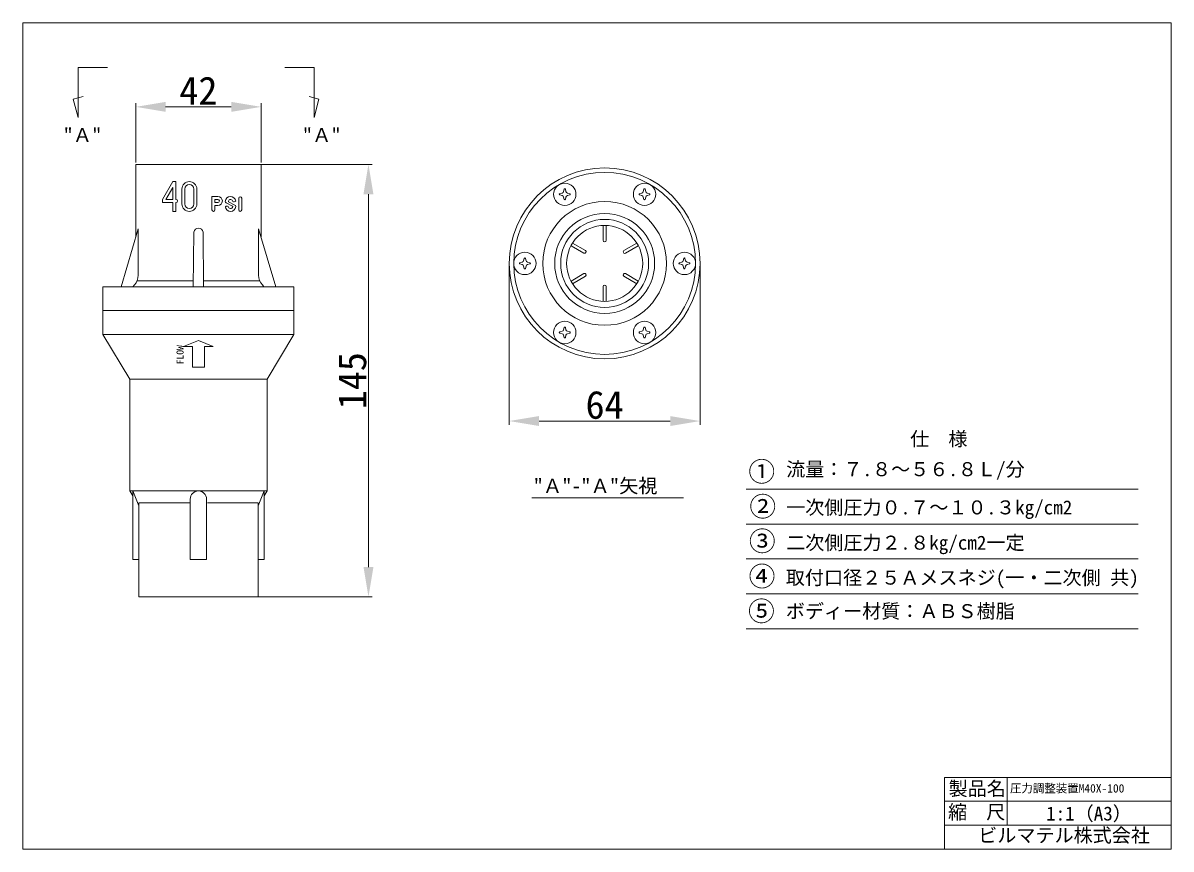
# Model space of a CAD drawing. Units: millimetres on the paper. Extents: x -192 to 192, y -138 to 138.
import ezdxf
from ezdxf.enums import TextEntityAlignment as Align

# ---------------------------------------------------------------- set-up
doc = ezdxf.new("R2010")
doc.units = ezdxf.units.MM
doc.layers.add('0-0_0', color=7, linetype='Continuous', lineweight=18)
doc.layers.add('0-3_TEXT', color=7, linetype='Continuous')
doc.styles.add('ＭＳ ゴシック', font='')
doc.styles.get('ＭＳ ゴシック').set_extended_font_data('MS Gothic')

msp = doc.modelspace()

# ---------------------------------------------------------------- linework, layer by layer
at = {"layer": '0-0_0'}
for p, q in [((192.5, -138.5), (192.5, 138.5)), ((-154.661, 91.688), (-154.661, 111.615)), ((-144.661, 110.365), (-122.661, 110.365)), ((-112.661, 91.688), (-112.661, 111.615)), ((-154.661, 91.063), (-112.661, 91.063)), ((-154.661, 66.731), (-154.661, 91.063)), ((-121.335, 91.063), (-75.392, 91.063)), ((-112.661, 91.063), (-112.661, 66.731)), ((-142.194, 85.305), (-145.694, 79.305)), ((-141.194, 85.305), (-142.194, 85.305)), ((-141.194, 79.305), (-141.194, 85.305)), ((-142.194, 83.321), (-144.536, 79.305)), ((-142.194, 83.321), (-142.194, 79.305)), ((-139.194, 82.805), (-139.194, 77.805)), ((-138.194, 82.805), (-138.194, 77.805)), ((-135.194, 82.805), (-135.194, 77.805)), ((-134.194, 82.805), (-134.194, 77.805)), ((-76.642, 81.063), (-76.642, -43.937)), ((-145.694, 78.305), (-145.694, 79.305)), ((-142.194, 78.305), (-145.694, 78.305)), ((-142.194, 79.305), (-144.536, 79.305)), ((-142.194, 78.305), (-142.194, 75.305)), ((-127.14, 80.305), (-129.14, 80.305)), ((-129.14, 79.805), (-129.14, 80.305)), ((-129.14, 79.805), (-129.14, 75.805)), ((-127.14, 79.305), (-128.14, 79.305)), ((-128.14, 79.305), (-128.14, 78.305)), ((-127.14, 78.305), (-128.14, 78.305)), ((-127.14, 77.305), (-128.14, 77.305)), ((-128.14, 77.305), (-128.14, 75.805)), ((-122.252, 77.078), (-124.346, 78.172)), ((-121.433, 77.437), (-123.527, 78.531)), ((-120.141, 75.805), (-120.141, 79.738)), ((-119.141, 75.805), (-119.141, 79.738)), ((-113.46, 53.943), (-113.46, 69.42)), ((-113.46, 69.42), (-107.709, 50.063)), ((-135.411, 50.063), (-135.222, 68.399)), ((-131.911, 50.063), (-132.101, 68.399)), ((-29.434, 57.252), (-29.434, 3.765)), ((34.566, 57.252), (34.566, 3.765)), ((-165.661, 50.063), (-101.661, 50.063)), ((-165.661, 42.063), (-165.661, 50.063)), ((-155.101, 50.649), (-155.614, 50.063)), ((-154.229, 52.063), (-135.391, 52.063)), ((-113.094, 52.063), (-131.932, 52.063)), ((-112.222, 50.649), (-111.709, 50.063)), ((-101.661, 50.063), (-101.661, 42.063)), ((-19.434, 5.015), (24.566, 5.015)), ((49.985, -17.816), (181.489, -17.816)), ((-21.906, -20.694), (29.005, -20.694)), ((49.985, -29.521), (181.489, -29.521)), ((49.985, -41.227), (181.489, -41.227)), ((49.985, -52.933), (181.489, -52.933)), ((-121.335, -53.937), (-75.392, -53.937)), ((49.985, -64.639), (181.489, -64.639)), ((49.985, -64.639), (181.489, -64.639)), ((116.5, -114.5), (192.5, -114.5)), ((116.5, -138.5), (116.5, -114.5)), ((137.5, -130.5), (137.5, -114.5)), ((116.5, -122.5), (192.5, -122.5)), ((116.5, -130.5), (192.5, -130.5)), ((116.5, -130.5), (192.5, -130.5)), ((-192.5, -138.5), (192.5, -138.5))]:
    msp.add_line(p, q, dxfattribs=at)
at = {"layer": '0-0_0', "color": 5}
for p, q in [((-12.499, 81.233), (-11.712, 81.455)), ((-12.499, 80.853), (-11.712, 80.631)), ((-10.999, 82.733), (-11.221, 81.946)), ((-10.619, 82.733), (-10.397, 81.946)), ((-9.119, 81.233), (-9.906, 81.455)), ((-9.119, 80.853), (-9.906, 80.631)), ((14.251, 81.233), (15.038, 81.455)), ((14.251, 80.853), (15.038, 80.631)), ((15.751, 82.733), (15.529, 81.946)), ((16.131, 82.733), (16.353, 81.946)), ((17.631, 81.233), (16.844, 81.455)), ((17.631, 80.853), (16.844, 80.631)), ((-10.999, 79.353), (-11.221, 80.14)), ((-10.619, 79.353), (-10.397, 80.14)), ((15.751, 79.353), (15.529, 80.14)), ((16.131, 79.353), (16.353, 80.14)), ((-25.874, 58.067), (-25.087, 58.289)), ((-24.374, 59.567), (-24.596, 58.78)), ((-23.994, 59.567), (-23.772, 58.78)), ((-22.494, 58.067), (-23.281, 58.289)), ((27.626, 58.067), (28.413, 58.289)), ((29.126, 59.567), (28.904, 58.78)), ((29.506, 59.567), (29.728, 58.78)), ((31.006, 58.067), (30.219, 58.289)), ((-25.874, 57.687), (-25.087, 57.465)), ((-24.374, 56.187), (-24.596, 56.974)), ((-23.994, 56.187), (-23.772, 56.974)), ((-22.494, 57.687), (-23.281, 57.465)), ((27.626, 57.687), (28.413, 57.465)), ((29.126, 56.187), (28.904, 56.974)), ((29.506, 56.187), (29.728, 56.974)), ((31.006, 57.687), (30.219, 57.465)), ((-12.499, 34.901), (-11.712, 35.123)), ((-10.999, 36.401), (-11.221, 35.614)), ((-10.619, 36.401), (-10.397, 35.614)), ((-9.119, 34.901), (-9.906, 35.123)), ((14.251, 34.901), (15.038, 35.123)), ((15.751, 36.401), (15.529, 35.614)), ((16.131, 36.401), (16.353, 35.614)), ((17.631, 34.901), (16.844, 35.123)), ((-12.499, 34.52), (-11.712, 34.298)), ((-10.999, 33.02), (-11.221, 33.807)), ((-10.619, 33.02), (-10.397, 33.807)), ((-9.119, 34.52), (-9.906, 34.298)), ((14.251, 34.52), (15.038, 34.298)), ((15.751, 33.02), (15.529, 33.807)), ((16.131, 33.02), (16.353, 33.807)), ((17.631, 34.52), (16.844, 34.298))]:
    msp.add_line(p, q, dxfattribs=at)
at = {"layer": '0-0_0', "color": 134}
for p, q in [((2.066, 70.617), (2.066, 65.617)), ((3.066, 70.617), (3.066, 65.617)), ((-8.717, 63.814), (-4.387, 61.314)), ((-8.217, 64.68), (-3.887, 62.18)), ((13.349, 64.68), (9.019, 62.18)), ((13.849, 63.814), (9.519, 61.314)), ((-8.717, 51.94), (-4.387, 54.44)), ((13.849, 51.94), (9.519, 54.44)), ((-8.217, 51.074), (-3.887, 53.574)), ((2.066, 45.137), (2.066, 50.137)), ((3.066, 45.137), (3.066, 50.137)), ((13.349, 51.074), (9.019, 53.574)), ((-165.661, 42.063), (-101.661, 42.063)), ((-165.661, 42.063), (-165.661, 34.063)), ((-101.661, 34.063), (-165.661, 34.063)), ((-101.661, 34.063), (-165.661, 34.063)), ((-156.661, 19.063), (-165.661, 34.063)), ((-133.661, 32.063), (-138.661, 30.063)), ((-135.661, 30.063), (-138.661, 30.063)), ((-135.661, 23.063), (-135.661, 30.063)), ((-131.661, 23.063), (-131.661, 30.063)), ((-135.661, 23.063), (-131.661, 23.063)), ((-156.661, -18.437), (-156.661, 19.063)), ((-156.661, -18.437), (-156.661, 19.063)), ((-156.661, 19.063), (-110.661, 19.063)), ((-110.661, 19.063), (-110.661, -18.437)), ((-156.661, -18.437), (-110.661, -18.437)), ((-155.661, -20.104), (-156.661, -18.437)), ((-155.661, -18.437), (-155.661, -41.437)), ((-155.661, -18.437), (-110.661, -18.437)), ((-155.661, -18.437), (-153.661, -23.437)), ((-111.661, -18.437), (-113.661, -23.437)), ((-111.661, -18.437), (-111.661, -41.437)), ((-153.661, -22.437), (-153.661, -41.437)), ((-153.661, -22.437), (-136.661, -22.437)), ((-136.411, -41.437), (-136.411, -21.187)), ((-130.911, -41.437), (-130.911, -21.187)), ((-130.661, -22.437), (-113.661, -22.437)), ((-113.661, -22.437), (-113.661, -53.937)), ((-113.661, -23.437), (-113.661, -41.437)), ((-155.661, -41.437), (-153.661, -41.437)), ((-153.661, -53.937), (-153.661, -41.437)), ((-136.411, -41.437), (-130.911, -41.437)), ((-111.661, -41.437), (-113.661, -41.437)), ((-153.661, -53.937), (-113.661, -53.937))]:
    msp.add_line(p, q, dxfattribs=at)
at = {"layer": '0-0_0'}
for points in [[(192.5, 138.5), (-192.5, 138.5), (-192.5, -138.5)], [(-164.163, 123.583), (-174.019, 123.583), (-174.019, 106.835), (-175.659, 112.954), (-172.341, 113.843)], [(-104.723, 123.583), (-94.867, 123.583), (-94.867, 106.835), (-93.227, 112.954), (-96.545, 113.843)], [(-142.194, 75.305), (-141.194, 75.305), (-141.194, 78.305)], [(-153.862, 53.943), (-153.862, 69.42), (-159.614, 50.063)]]:
    msp.add_lwpolyline(points, dxfattribs=at)
at = {"layer": '0-0_0', "color": 134}
for points in [[(-101.661, 42.063), (-101.661, 34.063), (-110.661, 19.063)], [(-131.661, 30.063), (-128.661, 30.063), (-133.661, 32.063)], [(-110.661, -18.437), (-111.661, -20.104), (-110.661, -18.437)]]:
    msp.add_lwpolyline(points, dxfattribs=at)
at = {"layer": '0-0_0'}
for centre, radius in [((2.566, 57.877), 32), ((2.566, 57.877), 30.5), ((-10.809, 81.043), 3.75), ((15.941, 81.043), 3.75), ((2.566, 57.877), 20.75), ((2.566, 57.877), 16.75), ((-24.184, 57.877), 3.75), ((29.316, 57.877), 3.75), ((-10.809, 34.711), 3.75), ((15.941, 34.711), 3.75)]:
    msp.add_circle(centre, radius, dxfattribs=at)
at = {"layer": '0-0_0', "color": 134}
for radius in [14.75, 12.75]:
    msp.add_circle((2.566, 57.877), radius, dxfattribs=at)
at = {"layer": '0-0_0'}
for centre, radius, start, end in [((-136.694, 82.805), 2.5, 0, 180), ((-136.694, 82.805), 1.5, 0, 180), ((-141.194, 78.805), 0.5, 270, 90), ((-136.694, 77.805), 2.5, 180, 0), ((-136.694, 77.805), 1.5, 180, 0), ((-127.14, 78.805), 1.5, 270, 90), ((-127.14, 78.805), 0.5, 270, 90), ((-124.155, 78.634), 0.5, 175.986, 247.572), ((-122.899, 78.546), 1.759, 7.651, 175.986), ((-124.073, 76.351), 0.772, 55.481, 136.254), ((-123.434, 78.708), 0.2, 163.089, 242.415), ((-122.899, 78.546), 0.759, 7.651, 163.089), ((-122.345, 76.901), 0.2, 343.017, 62.428), ((-121.706, 79.124), 0.649, 227.294, 328.008), ((-121.624, 76.975), 0.5, 355.919, 67.567), ((-119.641, 79.738), 0.5, 0, 180), ((-128.64, 75.805), 0.5, 180, 0), ((-122.88, 77.065), 1.76, 185.868, 355.919), ((-122.88, 77.065), 0.76, 185.868, 343.017), ((-119.641, 75.805), 0.5, 180, 0), ((-133.661, 68.065), 1.596, 12.085, 167.986), ((-158.862, 53.943), 5, 318.788, 0), ((-108.46, 53.943), 5, 180, 221.212)]:
    msp.add_arc(centre, radius, start, end, dxfattribs=at)
at = {"layer": '0-0_0', "color": 5}
for centre, radius, start, end in [((-12.438, 81.043), 0.2, 107.997, 252.003), ((-11.829, 82.063), 0.619, 280.862, 349.138), ((-10.809, 82.672), 0.2, 17.997, 162.003), ((-9.789, 82.063), 0.619, 190.862, 259.138), ((-9.181, 81.043), 0.2, 287.997, 72.003), ((14.312, 81.043), 0.2, 107.997, 252.003), ((14.921, 82.063), 0.619, 280.862, 349.138), ((15.941, 82.672), 0.2, 17.997, 162.003), ((16.961, 82.063), 0.619, 190.862, 259.138), ((17.569, 81.043), 0.2, 287.997, 72.003), ((-11.829, 80.023), 0.619, 10.862, 79.138), ((-10.809, 79.415), 0.2, 197.997, 342.003), ((-9.789, 80.023), 0.619, 100.862, 169.138), ((14.921, 80.023), 0.619, 10.862, 79.138), ((15.941, 79.415), 0.2, 197.997, 342.003), ((16.961, 80.023), 0.619, 100.862, 169.138), ((-25.813, 57.877), 0.2, 107.997, 252.003), ((-25.204, 58.897), 0.619, 280.862, 349.138), ((-24.184, 59.505), 0.2, 17.997, 162.003), ((-23.164, 58.897), 0.619, 190.862, 259.138), ((-22.556, 57.877), 0.2, 287.997, 72.003), ((27.687, 57.877), 0.2, 107.997, 252.003), ((28.296, 58.897), 0.619, 280.862, 349.138), ((29.316, 59.505), 0.2, 17.997, 162.003), ((30.336, 58.897), 0.619, 190.862, 259.138), ((30.944, 57.877), 0.2, 287.997, 72.003), ((-25.204, 56.857), 0.619, 10.862, 79.138), ((-24.184, 56.248), 0.2, 197.997, 342.003), ((-23.164, 56.857), 0.619, 100.862, 169.138), ((28.296, 56.857), 0.619, 10.862, 79.138), ((29.316, 56.248), 0.2, 197.997, 342.003), ((30.336, 56.857), 0.619, 100.862, 169.138), ((-12.438, 34.711), 0.2, 107.997, 252.003), ((-11.829, 35.731), 0.619, 280.862, 349.138), ((-10.809, 36.339), 0.2, 17.997, 162.003), ((-9.789, 35.731), 0.619, 190.862, 259.138), ((-9.181, 34.711), 0.2, 287.997, 72.003), ((14.312, 34.711), 0.2, 107.997, 252.003), ((14.921, 35.731), 0.619, 280.862, 349.138), ((15.941, 36.339), 0.2, 17.997, 162.003), ((16.961, 35.731), 0.619, 190.862, 259.138), ((17.569, 34.711), 0.2, 287.997, 72.003), ((-11.829, 33.691), 0.619, 10.862, 79.138), ((-10.809, 33.082), 0.2, 197.997, 342.003), ((-9.789, 33.691), 0.619, 100.862, 169.138), ((14.921, 33.691), 0.619, 10.862, 79.138), ((15.941, 33.082), 0.2, 197.997, 342.003), ((16.961, 33.691), 0.619, 100.862, 169.138)]:
    msp.add_arc(centre, radius, start, end, dxfattribs=at)
at = {"layer": '0-0_0', "color": 134}
for centre, radius, start, end in [((2.566, 65.627), 0.5, 180, 0), ((-4.137, 61.747), 0.5, 240, 60), ((9.269, 61.747), 0.5, 120, 300), ((-4.137, 54.007), 0.5, 300, 120), ((9.269, 54.007), 0.5, 60, 240), ((2.566, 50.127), 0.5, 0, 180), ((-133.661, -21.187), 2.75, 0, 180), ((-133.661, -21.187), 2.75, 0, 180)]:
    msp.add_arc(centre, radius, start, end, dxfattribs=at)
at = {"layer": '0-0_0'}
for points in [[(-144.661, 112.032), (-154.661, 110.365), (-144.661, 108.699)], [(-122.661, 112.032), (-112.661, 110.365), (-122.661, 108.699)], [(-78.308, 81.063), (-76.642, 91.063), (-74.975, 81.063)], [(-19.434, 6.682), (-29.434, 5.015), (-19.434, 3.348)], [(-19.434, 6.682), (-19.434, 6.682), (-19.434, 6.682)], [(24.566, 6.682), (34.566, 5.015), (24.566, 3.348)], [(-78.308, -43.937), (-76.642, -53.937), (-74.975, -43.937)]]:
    msp.add_solid(points, dxfattribs=at)

# ---------------------------------------------------------------- texts
at = {"layer": '0-0_0', "style": 'ＭＳ ゴシック'}
for s, height, p in [('42', 9.384, (-140.061, 108.31)), ('"Ａ"', 4.692, (-178.949, 97.159)), ('"Ａ"', 4.692, (-98.71, 97.159)), ('64', 9.384, (-3.834, 2.96)), ('仕\u3000様', 4.692, (105.023, -4.729)), ('流量：７.８～５６.８Ｌ/分', 4.692, (63.44, -14.877)), ('"Ａ"-"Ａ"矢視', 4.692, (-21.308, -20.472)), ('一次側圧力０.７～１０.３kg/cm2', 4.692, (63.44, -27.696)), ('二次側圧力２.８kg/cm2一定', 4.692, (63.44, -39.517)), ('取付口径２５Ａメスネジ(一・二次側 共)', 4.692, (63.315, -51.251)), ('ボディー材質：ＡＢＳ樹脂', 4.692, (63.315, -62.484)), ('圧力調整装置M40X-100', 2.815, (138.49, -120.402))]:
    msp.add_text(s, height=height, dxfattribs=at).set_placement(p, align=Align.BOTTOM_LEFT)
at = {"layer": '0-0_0', "color": 134, "style": 'ＭＳ ゴシック'}
msp.add_text('FLOW', height=2.346, rotation=90, dxfattribs=at).set_placement((-137.943, 24.061), align=Align.BOTTOM_LEFT)
at = {"layer": '0-0_0', "style": 'ＭＳ ゴシック'}
msp.add_text('145', height=9.384, rotation=90, dxfattribs=at).set_placement((-74.587, 8.963), align=Align.BOTTOM_LEFT)
at = {"layer": '0-0_0', "color": 5, "style": 'ＭＳ ゴシック'}
for s, p in [('①', (50.76, -17.21)), ('②', (51.1, -28.916)), ('③', (50.94, -40.518)), ('④', (50.852, -52.328)), ('⑤', (50.658, -64.004))]:
    msp.add_text(s, height=6.569, dxfattribs=at).set_placement(p, align=Align.BOTTOM_LEFT)
at = {"layer": '0-3_TEXT', "style": 'ＭＳ ゴシック'}
for s, p in [('製品名', (117.893, -121.985)), ('縮\u3000尺', (117.726, -129.839)), ('1:1（A3）', (150.6, -130.34)), ('ビルマテル株式会社', (127.833, -137.64))]:
    msp.add_text(s, height=4.692, dxfattribs=at).set_placement(p, align=Align.BOTTOM_LEFT)

doc.saveas('drawing.dxf')
